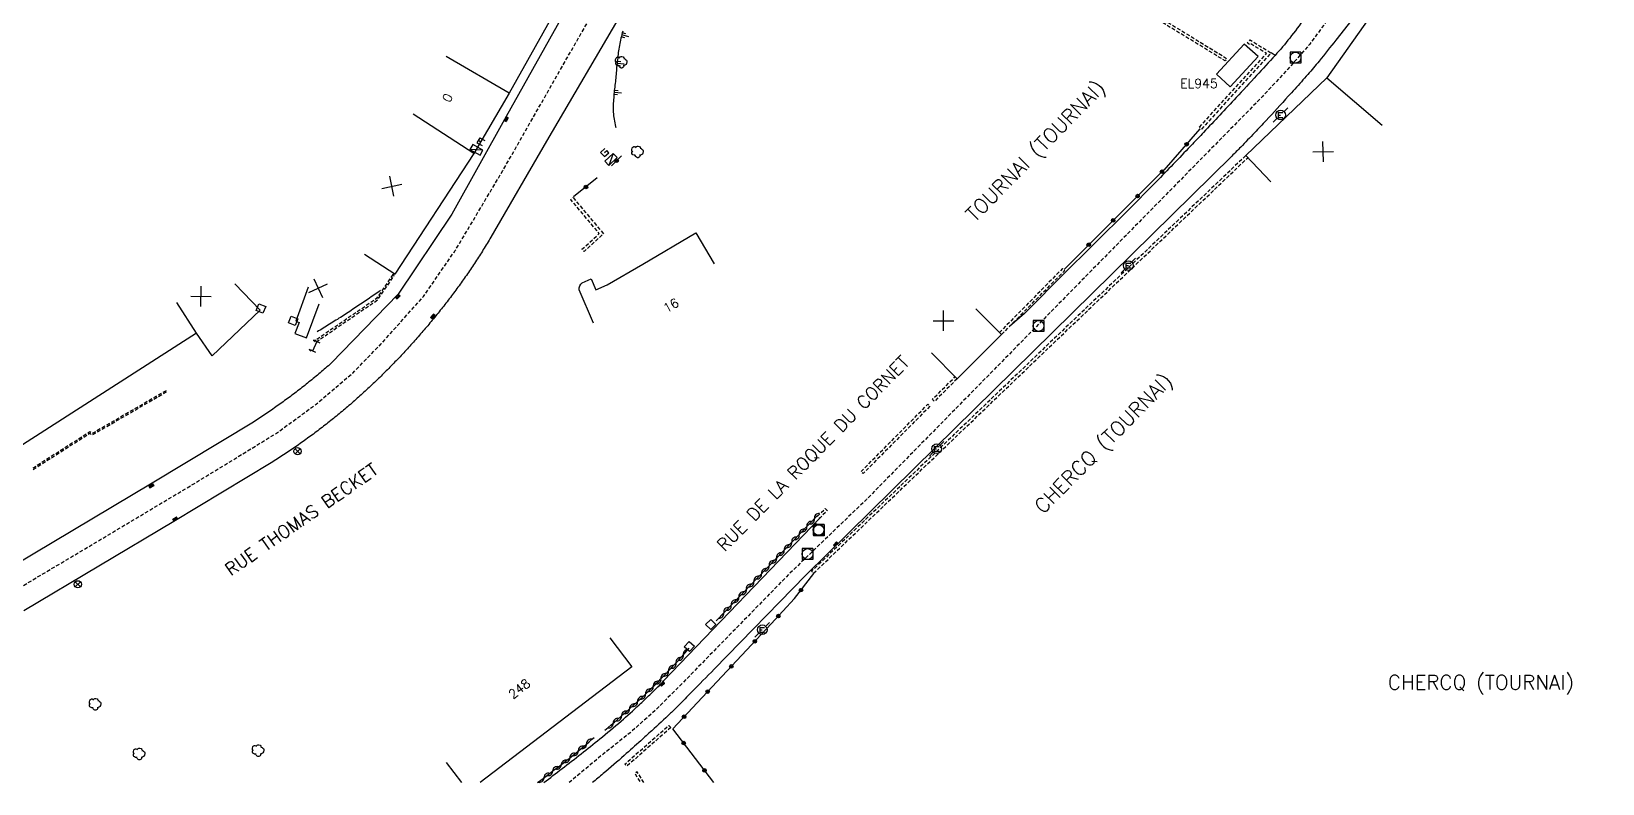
# Model space of a CAD drawing. Header units: millimetres. Extents: x 80999 to 82000, y 143000 to 144001.
# Drawn here: x 81772.5 to 81988.9, y 142999.9 to 143103.6 of the extents above; entities that cross this region are included whole.
import ezdxf
from ezdxf.enums import TextEntityAlignment as Align

# ---------------------------------------------------------------- set-up
doc = ezdxf.new("R2010")
doc.units = ezdxf.units.MM
doc.linetypes.add('DASHED', pattern=[0.75, 0.5, -0.25])
doc.layers.get('0').update_dxf_attribs({"linetype": 'CONTINUOUS'})
for name, color, linetype in [('W0001', 6, 'DASHED'), ('W0008', 7, 'CONTINUOUS'), ('W0017', 7, 'CONTINUOUS'), ('W0100', 7, 'CONTINUOUS'), ('W0105', 7, 'CONTINUOUS'), ('W0112', 1, 'DASHED'), ('W0211', 2, 'CONTINUOUS'), ('W0300', 7, 'CONTINUOUS'), ('W0302', 3, 'CONTINUOUS'), ('W0310', 3, 'CONTINUOUS'), ('W0322', 7, 'CONTINUOUS'), ('W0400', 7, 'CONTINUOUS'), ('W0420', 7, 'CONTINUOUS'), ('W0430', 7, 'CONTINUOUS'), ('W0432', 7, 'CONTINUOUS'), ('W0469', 7, 'CONTINUOUS'), ('W0471', 7, 'CONTINUOUS'), ('W0980', 7, 'CONTINUOUS'), ('W0984', 7, 'CONTINUOUS'), ('W0989', 7, 'CONTINUOUS'), ('W0991', 7, 'CONTINUOUS'), ('W1102', 7, 'CONTINUOUS')]:
    doc.layers.add(name, color=color, linetype=linetype)
doc.styles.get("Standard").update_dxf_attribs({"font": 'romans.shx', "width": 0.85})

# ---------------------------------------------------------------- blocks, each defined once
blk = doc.blocks.new('T471')
for p, q in [((-0.333334, 0.333334), (-0.333334, -0.333334)), ((-0.333334, 0.333334), (0.333334, 0.333334)), ((-0.333334, 0), (0, 0)), ((0.500001, 0.500001), (1.000002, 1.000002)), ((-0.500001, -0.500001), (-1.000002, -1.000002)), ((-0.333334, -0.333334), (0.333334, -0.333334))]:
    blk.add_line(p, q)
blk.add_ellipse((0, 0), major_axis=(0.471405, 0.471405), ratio=1, start_param=5.4977871438, end_param=11.780972451)
blk = doc.blocks.new('T400')
for p, q in [((-0.15, 0.3), (0.15, 0.3)), ((-0.15, -0.25), (-0.15, 0.3)), ((-0.15, 0.15), (0.15, 0.15)), ((-0.15, 0), (0.15, 0)), ((0.15, 0.3), (0.15, -0.25)), ((-0.15, -0.15), (0.15, -0.15)), ((-0.15, -0.25), (-0.15, -0.3)), ((-0.15, -0.3), (0.15, -0.3)), ((0.15, -0.3), (0.15, -0.25))]:
    blk.add_line(p, q)
blk = doc.blocks.new('t112o')
at = {"color": 0, "linetype": 'Continuous'}
for p, q in [((-0.5, 0.5), (0.5, 0.5)), ((-0.5, -0.5), (-0.5, 0.5)), ((0.5, 0.5), (0.5, -0.5)), ((0.5, -0.5), (-0.5, -0.5))]:
    blk.add_line(p, q, dxfattribs=at)
blk = doc.blocks.new('T420')
for p, q in [((0.75, 0.75), (-0.75, 0.75)), ((-0.75, 0.75), (-0.75, -0.75)), ((0.75, 0.75), (0.75, -0.75)), ((0.75, -0.75), (-0.75, -0.75))]:
    blk.add_line(p, q)
blk.add_ellipse((0, 0), major_axis=(-0.53, 0.53), ratio=1, start_param=3.926991, end_param=10.210176)
blk = doc.blocks.new('t991o')
at = {"color": 0, "linetype": 'Continuous'}
for p, q in [((-1, 1), (1, -1)), ((-1, -1), (1, 1))]:
    blk.add_line(p, q, dxfattribs=at)
blk = doc.blocks.new('t322o')
at = {"color": 0, "linetype": 'Continuous'}
for radius in [0.25, 0.15]:
    blk.add_circle((0, 0), radius, dxfattribs=at)
blk = doc.blocks.new('t310o')
at = {"color": 0, "linetype": 'Continuous'}
for centre, start, end in [((-0.5, 0.38), 216.8699, 323.1304), ((0.5, -0.37), 36.8699, 143.1303)]:
    blk.add_arc(centre, 0.625, start, end, dxfattribs=at)
blk = doc.blocks.new('T430')
at = {"flags": 128}
for points in [[(0.8, 0.8), (-0.8, 0.8)], [(-0.8, 0.8), (-0.8, 0)], [(0.8, 0.8), (-0.8, 0)], [(-0.8, 0), (0.8, 0)], [(-0.4, 2.1), (0.4, 2.1)], [(-0.4, 2.1), (-0.4, 1.3)], [(-0.4, 1.7), (0, 1.7)], [(-0.4, 1.3), (0.4, 1.3)], [(0.8, 0), (0.8, 0.8)]]:
    blk.add_lwpolyline(points, dxfattribs=at)
blk = doc.blocks.new('T469')
at = {"color": 0, "linetype": 'Continuous', "flags": 128}
for points in [[(-0.35, 0.35), (0.35, -0.35)], [(-0.35, -0.35), (0.35, 0.35)]]:
    blk.add_lwpolyline(points, dxfattribs=at)
at = {"color": 0, "linetype": 'Continuous'}
blk.add_circle((0, 0), 0.5, dxfattribs=at)
blk = doc.blocks.new('T300')
for p, q in [((-0.8, 0.51), (-0.86, 0.34)), ((-0.86, 0.34), (-0.86, 0.17)), ((-0.86, 0.17), (-0.74, 0.06)), ((-0.69, 0.63), (-0.8, 0.51)), ((-0.8, -0.06), (-0.74, 0.06)), ((-0.74, 0.06), (-0.69, 0.11)), ((-0.57, 0.69), (-0.69, 0.63)), ((-0.46, 0.69), (-0.57, 0.69)), ((-0.29, 0.63), (-0.46, 0.69)), ((-0.29, 0.63), (-0.17, 0.74)), ((-0.23, 0.57), (-0.29, 0.63)), ((-0.17, 0.74), (-0.06, 0.8)), ((-0.06, 0.8), (0.06, 0.8)), ((0.06, 0.8), (0.23, 0.74)), ((0.23, 0.74), (0.34, 0.63)), ((0.34, 0.63), (0.4, 0.51)), ((0.46, 0.46), (0.34, 0.46)), ((0.4, 0.51), (0.4, 0.46)), ((0.57, 0.4), (0.46, 0.46)), ((0.57, 0.4), (0.69, 0.29)), ((0.69, 0.29), (0.74, 0.17)), ((0.74, 0.06), (0.69, -0.17)), ((0.74, 0.17), (0.74, 0.06)), ((-0.8, -0.17), (-0.8, -0.06)), ((-0.8, -0.23), (-0.8, -0.17)), ((-0.74, -0.34), (-0.8, -0.23)), ((-0.69, -0.4), (-0.74, -0.34)), ((-0.51, -0.46), (-0.69, -0.4)), ((-0.4, -0.46), (-0.51, -0.46)), ((-0.4, -0.46), (-0.34, -0.46)), ((-0.34, -0.46), (-0.34, -0.4)), ((-0.34, -0.51), (-0.34, -0.46)), ((-0.29, -0.63), (-0.34, -0.51)), ((-0.17, -0.74), (-0.29, -0.63)), ((-0.06, -0.8), (-0.17, -0.74)), ((0.06, -0.8), (-0.06, -0.8)), ((0.17, -0.74), (0.06, -0.8)), ((0.23, -0.69), (0.17, -0.74)), ((0.29, -0.46), (0.23, -0.46)), ((0.29, -0.63), (0.23, -0.69)), ((0.46, -0.4), (0.29, -0.46)), ((0.34, -0.51), (0.29, -0.63)), ((0.34, -0.51), (0.34, -0.46)), ((0.57, -0.34), (0.46, -0.4)), ((0.63, -0.29), (0.57, -0.34)), ((0.69, -0.17), (0.63, -0.29))]:
    blk.add_line(p, q)
blk = doc.blocks.new('T432')
at = {"flags": 128}
for points in [[(0.8, 0.8), (-0.8, 0.8)], [(-0.8, 0.8), (-0.8, 0)], [(0.8, 0.8), (-0.8, 0)], [(-0.8, 0), (0.8, 0)], [(-0.4, 2.1), (-0.4, 1.3)], [(-0.4, 1.3), (0.4, 1.3)], [(-0.39, 2.1), (0.41, 2.1)], [(0, 1.7), (0.4, 1.7)], [(0.4, 1.3), (0.4, 1.7)], [(0.8, 0), (0.8, 0.8)]]:
    blk.add_lwpolyline(points, dxfattribs=at)
blk = doc.blocks.new('t105o')
for p, q in [((-0.5, 0), (0.5, 0)), ((0.5, 0), (0.2, 0.1)), ((0.5, 0), (0.2, -0.1))]:
    blk.add_line(p, q)
blk = doc.blocks.new('t211o')
at = {"color": 0, "linetype": 'Continuous'}
for p, q in [((-0.29, 0.5), (-0.29, 0)), ((0, 1), (0, 0)), ((0.29, 0.5), (0.29, 0))]:
    blk.add_line(p, q, dxfattribs=at)

msp = doc.modelspace()

# ---------------------------------------------------------------- linework, layer by layer
at = {"layer": 'W0001', "flags": 128}
for points in [[(81721.38, 143000), (81733.35, 143005.62), (81741.53, 143009.82), (81755.91, 143017.97), (81780.18, 143032.42), (81794.95, 143041.25), (81806.25, 143048.18), (81811.7, 143052.17), (81816.75, 143056.48), (81820.69, 143060.52), (81826.5, 143067.03), (81830.89, 143073.39), (81837.45, 143084.42), (81847.7, 143102.4), (81854.79, 143114.51), (81858.62, 143122.68), (81859.86, 143132.56), (81860.62, 143136.49), (81861.24, 143138.68), (81862.24, 143142.17), (81862.48, 143144.63), (81863.56, 143148.78), (81865.15, 143152.89), (81867.19, 143156.98), (81869.65, 143161.68), (81873, 143159.02), (81875.23, 143157.54), (81877.33, 143156.26), (81879.52, 143154.85), (81882.24, 143153.57), (81886.49, 143153.36)], [(81970.45, 143129.75), (81960.68, 143118.6), (81951.04, 143105.18), (81948.57, 143101.82), (81945.54, 143098.35), (81942.13, 143094.67), (81887.51, 143039.04), (81876.88, 143028.79), (81861.91, 143013.45), (81858.48, 143010.02), (81854.96, 143006.88), (81851.24, 143003.92), (81846.57, 143000.02), (81846.55, 143000)]]:
    msp.add_lwpolyline(points, dxfattribs=at)
at = {"layer": 'W0008', "flags": 128}
for points in [[(81850.9, 143115.11), (81837.91, 143091.84), (81830.42, 143078.4), (81823.03, 143067.33), (81813.78, 143057.82), (81813.59, 143057.65), (81813.4, 143057.49), (81813.21, 143057.33), (81813.03, 143057.16), (81812.84, 143057), (81812.65, 143056.84), (81812.46, 143056.68), (81812.27, 143056.52), (81812.08, 143056.35), (81811.89, 143056.19), (81811.7, 143056.04), (81811.5, 143055.88), (81811.31, 143055.72), (81811.12, 143055.56), (81810.93, 143055.4), (81810.73, 143055.25), (81810.54, 143055.09), (81810.34, 143054.94), (81810.15, 143054.78), (81809.96, 143054.63), (81809.76, 143054.47), (81809.56, 143054.32), (81809.37, 143054.17), (81809.17, 143054.01), (81808.97, 143053.86), (81808.78, 143053.71), (81808.58, 143053.56), (81808.38, 143053.41), (81808.18, 143053.26), (81807.98, 143053.11), (81807.78, 143052.97), (81807.58, 143052.82), (81807.38, 143052.67), (81807.18, 143052.52), (81806.98, 143052.38), (81806.78, 143052.23), (81806.58, 143052.09), (81806.37, 143051.94), (81806.17, 143051.8), (81805.97, 143051.66), (81805.76, 143051.51), (81805.56, 143051.37), (81805.35, 143051.23), (81805.15, 143051.09), (81804.94, 143050.95), (81804.74, 143050.81), (81804.53, 143050.67), (81804.32, 143050.53), (81804.12, 143050.39), (81803.91, 143050.25), (81803.7, 143050.12), (81803.49, 143049.98), (81803.28, 143049.84), (81803.07, 143049.71), (81789.13, 143041.28), (81767.23, 143028.23)], [(81854.04, 143106.55), (81843.46, 143088.43), (81835.78, 143075.21), (81835.65, 143074.99), (81835.53, 143074.78), (81835.4, 143074.56), (81835.27, 143074.35), (81835.14, 143074.13), (81835.01, 143073.92), (81834.87, 143073.71), (81834.74, 143073.49), (81834.61, 143073.28), (81834.48, 143073.07), (81834.34, 143072.86), (81834.21, 143072.65), (81834.07, 143072.44), (81833.94, 143072.23), (81833.8, 143072.02), (81833.66, 143071.81), (81833.53, 143071.6), (81833.39, 143071.39), (81833.25, 143071.18), (81833.11, 143070.97), (81832.97, 143070.77), (81832.83, 143070.56), (81832.69, 143070.35), (81832.55, 143070.15), (81832.41, 143069.94), (81832.26, 143069.74), (81832.12, 143069.53), (81831.98, 143069.33), (81831.83, 143069.12), (81831.69, 143068.92), (81831.54, 143068.71), (81831.4, 143068.51), (81831.25, 143068.31), (81831.1, 143068.11), (81830.95, 143067.91), (81830.81, 143067.7), (81830.66, 143067.5), (81830.51, 143067.3), (81830.36, 143067.1), (81830.21, 143066.9), (81830.05, 143066.7), (81829.9, 143066.51), (81829.75, 143066.31), (81829.6, 143066.11), (81829.44, 143065.91), (81829.29, 143065.71), (81829.13, 143065.52), (81828.98, 143065.32), (81828.82, 143065.13), (81828.67, 143064.93), (81828.51, 143064.74), (81828.35, 143064.54), (81828.19, 143064.35), (81828.03, 143064.15), (81827.88, 143063.96), (81827.72, 143063.77), (81827.56, 143063.58), (81827.4, 143063.38), (81827.24, 143063.19), (81827.08, 143063), (81826.92, 143062.81), (81826.75, 143062.62), (81826.59, 143062.43), (81826.43, 143062.24), (81826.27, 143062.05), (81826.1, 143061.87), (81825.94, 143061.68), (81825.78, 143061.49), (81825.61, 143061.3), (81825.45, 143061.12), (81825.28, 143060.93), (81825.12, 143060.74), (81824.95, 143060.56), (81824.78, 143060.37), (81824.62, 143060.19), (81824.45, 143060), (81824.28, 143059.82), (81824.11, 143059.64), (81823.95, 143059.45), (81823.78, 143059.27), (81823.61, 143059.09), (81823.44, 143058.91), (81823.27, 143058.72), (81823.1, 143058.54), (81822.93, 143058.36), (81822.75, 143058.18), (81822.58, 143058), (81822.41, 143057.82), (81822.24, 143057.64), (81822.06, 143057.47), (81821.89, 143057.29), (81821.71, 143057.11), (81821.54, 143056.93), (81821.36, 143056.76), (81821.19, 143056.58), (81821.01, 143056.41), (81820.83, 143056.23), (81820.66, 143056.06), (81820.48, 143055.88), (81820.3, 143055.71), (81820.12, 143055.53), (81819.94, 143055.36), (81819.76, 143055.19), (81819.58, 143055.02), (81819.4, 143054.84), (81819.22, 143054.67), (81819.04, 143054.5), (81818.86, 143054.33), (81818.67, 143054.16), (81818.49, 143053.99), (81818.31, 143053.83), (81818.12, 143053.66), (81817.94, 143053.49), (81817.75, 143053.32), (81817.56, 143053.16), (81817.38, 143052.99), (81817.19, 143052.82), (81817, 143052.66), (81816.81, 143052.49), (81816.62, 143052.32), (81816.43, 143052.16), (81816.24, 143052), (81816.05, 143051.83), (81815.86, 143051.67), (81815.67, 143051.51), (81815.47, 143051.34), (81815.28, 143051.18), (81815.09, 143051.02), (81814.89, 143050.86), (81814.7, 143050.7), (81814.51, 143050.54), (81814.31, 143050.38), (81814.12, 143050.23), (81813.92, 143050.07), (81813.72, 143049.91), (81813.53, 143049.75), (81813.33, 143049.6), (81813.13, 143049.44), (81812.93, 143049.29), (81812.74, 143049.14), (81812.54, 143048.98), (81812.34, 143048.83), (81812.14, 143048.68), (81811.94, 143048.52), (81811.74, 143048.37), (81811.54, 143048.22), (81811.34, 143048.07), (81811.13, 143047.92), (81810.93, 143047.77), (81810.73, 143047.63), (81810.53, 143047.48), (81810.32, 143047.33), (81810.12, 143047.18), (81809.91, 143047.04), (81809.71, 143046.89), (81809.5, 143046.75), (81809.3, 143046.6), (81809.09, 143046.46), (81808.89, 143046.32), (81808.68, 143046.17), (81808.47, 143046.03), (81808.26, 143045.89), (81808.06, 143045.75), (81807.85, 143045.61), (81807.64, 143045.47), (81807.43, 143045.33), (81807.22, 143045.19), (81807.01, 143045.05), (81806.8, 143044.91), (81806.59, 143044.78), (81806.38, 143044.64), (81806.16, 143044.51), (81805.95, 143044.37), (81805.74, 143044.24), (81805.53, 143044.1), (81792.12, 143035.99), (81771.44, 143023.7)], [(81943.8, 143100.27), (81943.24, 143100.62)]]:
    msp.add_lwpolyline(points, dxfattribs=at)
for points in [[(81958.27, 143110.17), (81952.18, 143102.39, -0.00512), (81949.86, 143099.49, -0.00793), (81948.31, 143097.65, -0.003743), (81947.42, 143096.64, -0.001862), (81945.61, 143094.63, -0.001788), (81942.57, 143091.31, -0.003442), (81940.97, 143089.61, -0.00321), (81939.06, 143087.61, -0.005192), (81937.85, 143086.4), (81913.16, 143062.07), (81897, 143046.16), (81879.18, 143028.62), (81866.54, 143015.65, -0.000892), (81863.43, 143012.48, -0.001542), (81861.62, 143010.65, -0.007635), (81860.51, 143009.56, -0.003395), (81857.94, 143007.16, -0.002705), (81856.43, 143005.79, -0.001804), (81854.15, 143003.75, -0.005462), (81851.27, 143001.25, -0.004127), (81849.78, 143000)], [(81947.84, 143105.4, -0.015183), (81945.81, 143102.66, -0.016635), (81943.8, 143100.27, -0.002412), (81941.26, 143097.49, -0.002188), (81938.44, 143094.45, -0.000534), (81933.94, 143089.65, -0.001601), (81932.43, 143088.05, -0.00259), (81927.7, 143083.13, -0.003072), (81923.67, 143079.03), (81918.74, 143074.15, -0.000846), (81915.03, 143070.46), (81909.27, 143064.67), (81907.2, 143062.91)], [(81843.07, 143000, 0.001884), (81845.61, 143001.95, 0.005293), (81850.79, 143006.04, 0.009155), (81853.72, 143008.49, 0.006156), (81856.22, 143010.72, 0.010115), (81857.7, 143012.13, 0.001598), (81859.12, 143013.55, 0.004882), (81859.58, 143014.02), (81881.08, 143036.45)]]:
    msp.add_lwpolyline(points, format="xyb", dxfattribs=at)
at = {"layer": 'W0017', "flags": 128}
msp.add_lwpolyline([(81795.22, 143061.98), (81771.29, 143046.59), (81753.77, 143032.32), (81750.61, 143036.19)], dxfattribs=at)
at = {"layer": 'W0100', "flags": 128}
for points in [[(81859.15, 143171.4), (81864.02, 143170.3), (81863.05, 143165.95), (81857.27, 143143.75), (81854.02, 143131.08), (81848.76, 143116.54), (81845.47, 143107.84), (81838.29, 143095.08), (81833.43, 143086.73), (81822.58, 143070.09), (81818.39, 143072.82)], [(81986.4, 143107.74), (81988.91, 143112.06), (81973.85, 143120.78), (81965.38, 143105.93), (81964.3, 143106.52), (81964.04, 143106.17), (81959.62, 143109.49), (81950.91, 143097.17), (81939.76, 143086.45), (81943.23, 143082.85)], [(81849.93, 143063.37), (81847.93, 143067.96), (81847.95, 143068.23), (81848.02, 143068.48), (81848.16, 143068.73), (81848.35, 143068.93), (81849.58, 143069.47), (81850.24, 143067.96), (81851.82, 143068.65), (81856.72, 143071.48), (81864, 143075.82), (81866.56, 143071.52)], [(81800.54, 143068.77), (81804, 143065.16), (81797.41, 143058.83), (81795.22, 143061.98), (81792.51, 143066.19)], [(81810.62, 143068.31), (81808.9, 143063.62), (81809.39, 143063.44), (81808.77, 143061.91), (81810.41, 143061.31), (81812.12, 143066.01)], [(81902.59, 143065.32), (81906.12, 143061.78), (81900.02, 143055.7), (81896.49, 143059.24)], [(81811.81, 143060.82), (81811.21, 143059.51)], [(81852.15, 143019.96), (81855.19, 143015.99), (81834.29, 143000)], [(81831.8, 143000), (81829.68, 143002.77)]]:
    msp.add_lwpolyline(points, dxfattribs=at)
msp.add_lwpolyline([(81941.45, 143100.12), (81939.56, 143101.84), (81935.75, 143097.66), (81937.63, 143095.94)], close=True, dxfattribs=at)
at = {"layer": 'W0112', "flags": 128}
for points in [[(81913.67, 143114.21), (81937.13, 143099.86), (81936.92, 143099.52), (81913.46, 143113.87)], [(81939.76, 143086.45), (81913.44, 143061.3), (81879.95, 143029.14), (81880.22, 143028.86), (81913.71, 143061.01), (81940.04, 143086.16)], [(81906.12, 143061.78), (81914.83, 143070.62), (81914.54, 143070.9), (81905.83, 143062.06)], [(81900.02, 143055.7), (81896.88, 143052.56), (81896.6, 143052.84), (81899.74, 143055.98)], [(81881.85, 143037.81), (81882.12, 143037.52), (81881.08, 143036.45), (81880.79, 143036.73), (81881.84, 143037.8)], [(81856.86, 143000), (81855.94, 143001.5), (81855.6, 143001.29), (81856.39, 143000)]]:
    msp.add_lwpolyline(points, dxfattribs=at)
for points in [[(81933.38, 143090.39), (81942.62, 143100.53), (81940.45, 143101.87), (81940.33, 143101.73), (81940.02, 143101.97), (81940.35, 143102.4), (81943.24, 143100.62), (81933.68, 143090.12)], [(81847.12, 143080.66), (81851.3, 143075.67), (81848.62, 143073.24), (81848.33, 143073.55), (81850.72, 143075.71), (81846.79, 143080.39)], [(81822.3, 143070.07), (81820.03, 143066.74), (81811.68, 143061.02), (81811.81, 143060.83), (81820.2, 143066.58), (81822.48, 143069.94)], [(81791.04, 143054.04), (81780.87, 143048.13), (81780.57, 143048.37), (81772.63, 143043.31), (81772.72, 143043.18), (81780.56, 143048.17), (81780.86, 143047.93), (81791.12, 143053.9)], [(81886.77, 143042.89), (81895.99, 143052.19), (81896.27, 143051.91), (81887.05, 143042.61)], [(81860.57, 143007.6), (81854.51, 143002.27), (81854.24, 143002.57), (81860.31, 143007.9)]]:
    msp.add_lwpolyline(points, close=True, dxfattribs=at)
at = {"layer": 'W0211', "flags": 128}
msp.add_lwpolyline([(81853.95, 143103.61), (81853.88, 143103.37), (81853.82, 143103.13), (81853.76, 143102.88), (81853.7, 143102.64), (81853.65, 143102.39), (81853.59, 143102.14), (81853.55, 143101.9), (81853.5, 143101.65), (81853.46, 143101.4), (81853.42, 143101.15), (81853.38, 143100.91), (81853.34, 143100.66), (81853.31, 143100.41), (81853.28, 143100.16), (81853.25, 143099.91), (81853.22, 143099.66), (81853.19, 143099.41), (81853.16, 143099.15), (81853.14, 143098.9), (81853.11, 143098.65), (81853.09, 143098.4), (81853.07, 143098.15), (81853.05, 143097.9), (81853.02, 143097.65), (81853, 143097.39), (81852.98, 143097.15), (81852.95, 143096.9), (81852.93, 143096.65), (81852.9, 143096.4), (81852.87, 143096.16), (81852.85, 143095.91), (81852.82, 143095.66), (81852.79, 143095.41), (81852.77, 143095.17), (81852.74, 143094.92), (81852.72, 143094.67), (81852.7, 143094.42), (81852.68, 143094.18), (81852.66, 143093.93), (81852.65, 143093.68), (81852.64, 143093.43), (81852.64, 143093.19), (81852.64, 143092.94), (81852.64, 143092.69), (81852.65, 143092.44), (81852.67, 143092.2), (81852.69, 143091.95), (81852.72, 143091.7), (81852.76, 143091.46), (81852.8, 143091.21), (81852.85, 143090.96), (81852.91, 143090.71), (81852.97, 143090.47), (81853.01, 143090.35)], dxfattribs=at)
at = {"layer": 'W0302', "flags": 128}
msp.add_lwpolyline([(81820.56, 143067.84), (81820.35, 143067.69), (81820.14, 143067.55), (81819.93, 143067.4), (81819.72, 143067.25), (81819.51, 143067.11), (81819.3, 143066.96), (81819.09, 143066.82), (81818.88, 143066.68), (81818.67, 143066.53), (81818.46, 143066.39), (81818.25, 143066.25), (81818.04, 143066.1), (81817.83, 143065.96), (81817.61, 143065.82), (81817.4, 143065.68), (81817.19, 143065.54), (81816.98, 143065.4), (81816.76, 143065.26), (81816.55, 143065.12), (81816.34, 143064.98), (81816.13, 143064.84), (81815.92, 143064.7), (81815.7, 143064.57), (81815.49, 143064.43), (81815.28, 143064.29), (81815.06, 143064.15), (81814.85, 143064.02), (81814.64, 143063.88), (81814.42, 143063.75), (81814.21, 143063.61), (81814, 143063.47), (81813.78, 143063.34), (81813.57, 143063.21), (81813.35, 143063.07), (81813.14, 143062.94), (81812.92, 143062.8), (81812.7, 143062.67), (81812.49, 143062.54), (81812.27, 143062.41), (81812.06, 143062.28), (81811.84, 143062.15)], dxfattribs=at)
at = {"layer": 'W0310', "flags": 128}
msp.add_lwpolyline([(81866.82, 143022.33), (81880.78, 143036.82)], dxfattribs=at)
for points in [[(81851.48, 143007.24, 0.011746), (81854.97, 143010.25, 0.011746), (81858.31, 143013.41, 0.008706), (81860.69, 143015.86, 0.00988), (81863.12, 143018.55)], [(81842.21, 143000, 0.000663), (81845.98, 143002.87, 0.010661), (81847.11, 143003.77, 0.004026), (81850.03, 143006.24)]]:
    msp.add_lwpolyline(points, format="xyb", dxfattribs=at)
at = {"layer": 'W0322', "flags": 128}
for points in [[(81928.5, 143084.43), (81933.49, 143090.16)], [(81852.4, 143085.06), (81853.8, 143086.42)], [(81850.43, 143083.37), (81847.15, 143080.76)], [(81914.78, 143070.81), (81928.48, 143084.48)], [(81866.49, 143000), (81860.84, 143007.43), (81874.4, 143021.9), (81877.61, 143025.41), (81880.29, 143028.82)]]:
    msp.add_lwpolyline(points, dxfattribs=at)
at = {"layer": 'W1102', "flags": 128}
for points in [[(81838.29, 143095.08), (81829.65, 143100.1)], [(81950.91, 143097.17), (81958.53, 143090.63)], [(81833.43, 143086.73), (81825.06, 143092.19)]]:
    msp.add_lwpolyline(points, dxfattribs=at)

# ---------------------------------------------------------------- block references
at = {"layer": 'W0105'}
for p, rotation in [((81811.21, 143059.51), 155.2349515846896), ((81811.81, 143060.82), 155.3947858187369)]:
    msp.add_blockref('t105o', p, dxfattribs=dict(at, rotation=rotation))
at = {"layer": 'W0112'}
for p, rotation in [((81804.12, 143065.36), 338.1841894888226), ((81808.55, 143063.67), 159.1500861119758), ((81866.07, 143021.81), 44.4297415076285), ((81863.12, 143018.77), 47.71885721466146)]:
    msp.add_blockref('t112o', p, dxfattribs=dict(at, rotation=rotation))
at = {"layer": 'W0211'}
for p, rotation in [((81853.81, 143103.09), 255.9538953435966), ((81853.16, 143099.14), 264.2783459364263), ((81852.77, 143095.16), 264.280019130123)]:
    msp.add_blockref('t211o', p, dxfattribs=dict(at, rotation=rotation))
at = {"layer": 'W0300'}
for p in [(81853.78, 143099.32), (81856.02, 143086.96), (81781.31, 143010.8), (81803.76, 143004.41), (81787.37, 143003.95)]:
    msp.add_blockref('T300', p, dxfattribs=at)
at = {"layer": 'W0310'}
for p, rotation in [((81879.31, 143035.3), 46.07736899127301), ((81880.35, 143036.38), 46.07736899127301), ((81877.23, 143033.14), 46.07736899127301), ((81878.27, 143034.22), 46.07736899127301), ((81875.15, 143030.98), 46.07736899127301), ((81876.19, 143032.06), 46.07736899127301), ((81873.07, 143028.81), 46.07736899127301), ((81874.11, 143029.9), 46.07736899127301), ((81870.98, 143026.65), 46.07736899127301), ((81872.02, 143027.73), 46.07736899127301), ((81868.9, 143024.49), 46.07736899127301), ((81869.94, 143025.57), 46.07736899127301), ((81867.86, 143023.41), 46.07736899127301), ((81862.3, 143017.61), 48.23403779665789), ((81860.26, 143015.41), 46.41929426077497), ((81861.29, 143016.5), 47.29756374377145), ((81858.16, 143013.27), 44.66497451559898), ((81859.22, 143014.33), 45.54213438811395), ((81856, 143011.19), 42.91065477022273), ((81857.09, 143012.22), 43.78781464291085), ((81853.77, 143009.18), 41.1563350241995), ((81854.89, 143010.18), 42.03349489688954), ((81852.63, 143008.21), 40.27917515150938), ((81847.83, 143004.37), 40.02238365899793), ((81848.97, 143005.34), 40.38435389281111), ((81845.49, 143002.49), 37.3344907167369), ((81846.67, 143003.41), 38.83485713425163), ((81843.1, 143000.67), 37.23833235250935), ((81844.29, 143001.58), 37.28641153462316)]:
    msp.add_blockref('t310o', p, dxfattribs=dict(at, rotation=rotation))
at = {"layer": 'W0322'}
for p, rotation in [((81931.62, 143088.01), 48.96867733426004), ((81928.23, 143084.23), 44.91132201031346), ((81848.87, 143082.12), 218.4338530798164), ((81924.87, 143080.87), 44.91132201031346), ((81921.5, 143077.52), 44.91132201031346), ((81918.14, 143074.17), 44.91132201031346), ((81878.5, 143026.54), 51.78487402530597), ((81875.38, 143022.97), 47.65763922528983), ((81872.14, 143019.49), 46.85482230263167), ((81868.9, 143016.02), 46.85482230263167), ((81865.65, 143012.56), 46.85482230263167), ((81862.4, 143009.09), 46.85482230263167), ((81862.34, 143005.46), 127.2480610265123), ((81865.21, 143001.68), 127.2480610265123)]:
    msp.add_blockref('t322o', p, dxfattribs=dict(at, rotation=rotation))
msp.add_blockref('t322o', (81853.1, 143085.74), dxfattribs=at)
at = {"layer": 'W0400'}
for p, rotation in [((81837.9, 143091.47), 330.8649526264269), ((81822.96, 143066.99), 317.3014793995135), ((81827.79, 143064.26), 140.5419557123583), ((81789.01, 143040.92), 300.7916513512989), ((81792.3, 143036.35), 121.1540019830008), ((81880.36, 143035.49), 137.1591336055974), ((81883.29, 143032.87), 314.7473936263013), ((81859.4, 143013.62), 135.5205395323216)]:
    msp.add_blockref('T400', p, dxfattribs=dict(at, rotation=rotation))
at = {"layer": 'W0420'}
for p in [(81946.61, 143099.97), (81911.22, 143062.97), (81880.92, 143034.86), (81880.95, 143034.8), (81879.4, 143031.52)]:
    msp.add_blockref('T420', p, dxfattribs=at)
at = {"layer": 'W0430', "rotation": 330.8649526277817}
msp.add_blockref('T430', (81833.59, 143086.89), dxfattribs=at)
at = {"layer": 'W0432', "rotation": 42.98977785022512}
msp.add_blockref('T432', (81852.61, 143085.63), dxfattribs=at)
at = {"layer": 'W0469'}
for p in [(81809.16, 143045.69), (81778.9, 143027.35)]:
    msp.add_blockref('T469', p, dxfattribs=at)
at = {"layer": 'W0471'}
for p in [(81944.55, 143092.05), (81923.59, 143071.3), (81897.18, 143046.03), (81873.16, 143021.08)]:
    msp.add_blockref('T471', p, dxfattribs=at)
at = {"layer": 'W0991'}
for p, rotation in [((81950.43, 143087), 46.61362739166442), ((81822.14, 143082.23), 56.88540410925643), ((81795.86, 143067.05), 43.82873164611375), ((81811.99, 143068.19), 339.9707143057764), ((81898.13, 143063.69), 44.91649946192831)]:
    msp.add_blockref('t991o', p, dxfattribs=dict(at, rotation=rotation))

# ---------------------------------------------------------------- texts
at = {"layer": 'W0980'}
for s, p in [('TOURNAI (TOURNAI)', (81910.87, 143087.01)), ('CHERCQ (TOURNAI)', (81920.22, 143046.69))]:
    msp.add_text(s, height=2, rotation=45.5271, dxfattribs=at).set_placement(p, align=Align.MIDDLE)
msp.add_text('CHERCQ (TOURNAI)', height=2, dxfattribs=at).set_placement((81972.14, 143013.69), align=Align.MIDDLE)
at = {"layer": 'W0984'}
msp.add_text('EL945', height=1.25, dxfattribs=at).set_placement((81933.32, 143096.4), align=Align.MIDDLE)
at = {"layer": 'W0989'}
for s, rotation, p in [('RUE DE LA ROQUE DU CORNET', 45.5271, (81880.21, 143045.33)), ('RUE THOMAS BECKET', 34.9919, (81809.69, 143036.32))]:
    msp.add_text(s, height=1.75, rotation=rotation, dxfattribs=at).set_placement(p, align=Align.MIDDLE)
at = {"layer": 'W0991'}
for s, rotation, p in [('0', 59.8084, (81829.81, 143094.42)), ('16', 29.7147, (81860.59, 143065.81)), ('248', 37.4288, (81839.7, 143012.95))]:
    msp.add_text(s, height=1.25, rotation=rotation, dxfattribs=at).set_placement(p, align=Align.MIDDLE)

doc.saveas('drawing.dxf')
